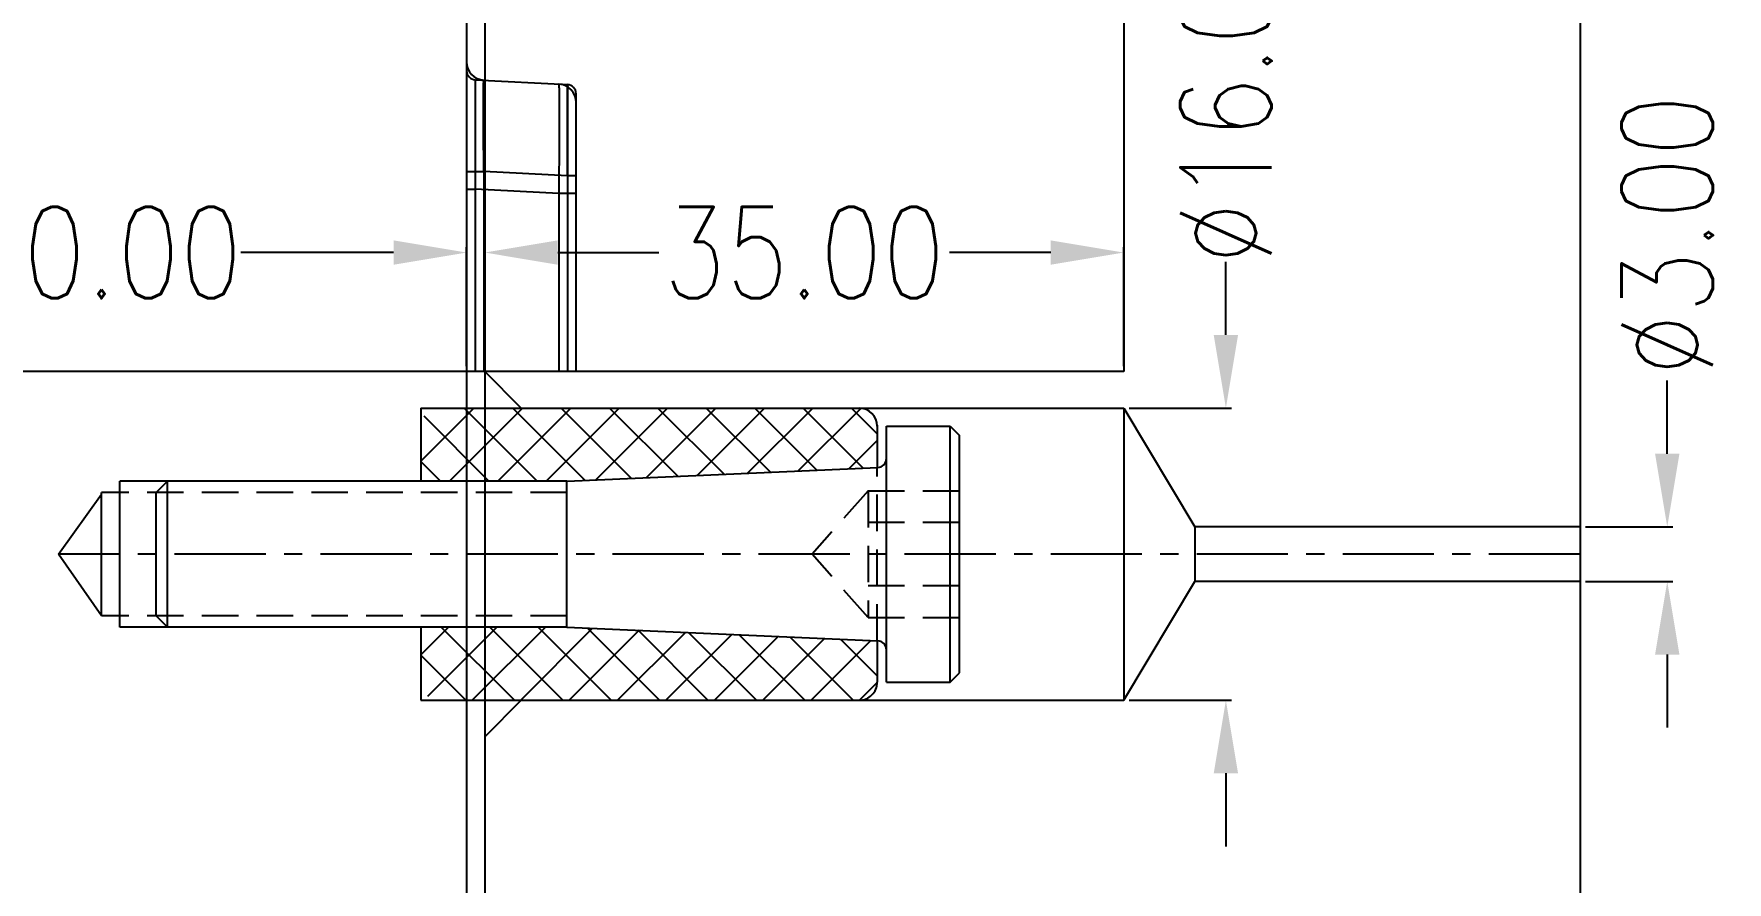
# Model space of a CAD drawing. Header units: millimetres. Extents: x 30214 to 31354, y -22640 to -21834.
# Drawn here: x 30405.5 to 30498.3, y -22158.8 to -22112.3 of the extents above; entities that cross this region are included whole.
import ezdxf

# ---------------------------------------------------------------- set-up
doc = ezdxf.new("R2010")
doc.units = ezdxf.units.MM
doc.header["$LTSCALE"] = 8
for name, pattern in [('CENTER', [2, 1.25, -0.25, 0.25, -0.25]), ('DASHED2', [0.375, 0.25, -0.125]), ('HIDDEN', [0.375, 0.25, -0.125])]:
    doc.linetypes.add(name, pattern=pattern)
doc.layers.get('DEFPOINTS').update_dxf_attribs({"color": 6})
for name, color, linetype in [('Cav-cor', 30, 'Continuous'), ('NL', 6, 'Continuous'), ('SCREW', 52, 'HIDDEN')]:
    doc.layers.add(name, color=color, linetype=linetype)
doc.layers.add('dim', color=3, linetype='Continuous', lineweight=15)
doc.styles.get("Standard").update_dxf_attribs({"font": 'txt.shx', "width": 0.8, "bigfont": 'chineset.shx'})
doc.dimstyles.new('ISO-25', dxfattribs={"dimtxt": 5, "dimasz": 4, "dimexe": 0.3, "dimexo": 0.3, "dimtad": 0, "dimzin": 1, "dimdsep": 46, "dimtxsty": 'Standard', "dimcen": 0, "dimclrd": 3, "dimclre": 3, "dimclrt": 3, "dimazin": 0, "dimtfac": 1, "dimtofl": 0, "dimtmove": 0, "dimatfit": 0, "dimfxl": 0, "dimarcsym": 0})

# ---------------------------------------------------------------- blocks, each defined once
blk = doc.blocks.new('*D27460')
at = {"layer": 'DEFPOINTS', "color": 0}
for p in [(30429.192, -22124.3), (30389.192, -22130.813), (30429.192, -22130.813)]:
    blk.add_point(p, dxfattribs=at)
at = {"layer": 'dim', "color": 3, "lineweight": -2}
for p, q in [((30389.192, -22130.513), (30389.192, -22124)), ((30429.192, -22130.513), (30429.192, -22124)), ((30393.192, -22124.3), (30401.567, -22124.3)), ((30425.192, -22124.3), (30416.817, -22124.3))]:
    blk.add_line(p, q, dxfattribs=at)
at = {"layer": 'dim', "color": 3}
for points in [[(30393.192, -22123.634), (30393.192, -22124.967), (30389.192, -22124.3)], [(30425.192, -22124.967), (30425.192, -22123.634), (30429.192, -22124.3)]]:
    blk.add_solid(points, dxfattribs=at)
at = {"layer": 'dim', "color": 3, "insert": (30409.192, -22124.3), "char_height": 5, "attachment_point": 5}
blk.add_mtext('40.00', dxfattribs=at)
blk = doc.blocks.new('*D27461')
at = {"layer": 'DEFPOINTS', "color": 0}
for p in [(30465.192, -22124.3), (30430.192, -22130.813), (30465.192, -22130.813)]:
    blk.add_point(p, dxfattribs=at)
at = {"layer": 'dim', "color": 3, "lineweight": -2}
for p, q in [((30430.192, -22130.513), (30430.192, -22124)), ((30465.192, -22130.513), (30465.192, -22124)), ((30434.192, -22124.3), (30439.734, -22124.3)), ((30461.192, -22124.3), (30455.651, -22124.3))]:
    blk.add_line(p, q, dxfattribs=at)
at = {"layer": 'dim', "color": 3}
for points in [[(30434.192, -22123.634), (30434.192, -22124.967), (30430.192, -22124.3)], [(30461.192, -22124.967), (30461.192, -22123.634), (30465.192, -22124.3)]]:
    blk.add_solid(points, dxfattribs=at)
at = {"layer": 'dim', "color": 3, "insert": (30447.692, -22124.3), "char_height": 5, "attachment_point": 5}
blk.add_mtext('35.00', dxfattribs=at)
blk = doc.blocks.new('*D27478')
at = {"layer": 'DEFPOINTS', "color": 0}
for p in [(30465.192, -22132.813), (30470.791, -22132.813), (30465.192, -22148.813)]:
    blk.add_point(p, dxfattribs=at)
at = {"layer": 'dim', "color": 3, "lineweight": -2}
for p, q in [((30470.791, -22128.813), (30470.791, -22124.813)), ((30465.492, -22132.813), (30471.091, -22132.813)), ((30465.492, -22148.813), (30471.091, -22148.813)), ((30470.791, -22152.813), (30470.791, -22156.813))]:
    blk.add_line(p, q, dxfattribs=at)
at = {"layer": 'dim', "color": 3}
for points in [[(30470.125, -22128.813), (30471.458, -22128.813), (30470.791, -22132.813)], [(30471.458, -22152.813), (30470.125, -22152.813), (30470.791, -22148.813)]]:
    blk.add_solid(points, dxfattribs=at)
at = {"layer": 'dim', "color": 3, "insert": (30470.791, -22115.522), "char_height": 5, "attachment_point": 5, "rotation": 90}
blk.add_mtext('%%c16.00', dxfattribs=at)
blk = doc.blocks.new('*D27479')
at = {"layer": 'DEFPOINTS', "color": 0}
for p in [(30490.192, -22139.313), (30494.97, -22139.313), (30490.192, -22142.313)]:
    blk.add_point(p, dxfattribs=at)
at = {"layer": 'dim', "color": 3, "lineweight": -2}
for p, q in [((30494.97, -22135.313), (30494.97, -22131.313)), ((30490.492, -22139.313), (30495.27, -22139.313)), ((30490.492, -22142.313), (30495.27, -22142.313)), ((30494.97, -22146.313), (30494.97, -22150.313))]:
    blk.add_line(p, q, dxfattribs=at)
at = {"layer": 'dim', "color": 3}
for points in [[(30494.304, -22135.313), (30495.637, -22135.313), (30494.97, -22139.313)], [(30495.637, -22146.313), (30494.304, -22146.313), (30494.97, -22142.313)]]:
    blk.add_solid(points, dxfattribs=at)
at = {"layer": 'dim', "color": 3, "insert": (30494.97, -22123.355), "char_height": 5, "attachment_point": 5, "rotation": 90}
blk.add_mtext('%%c3.00', dxfattribs=at)
blk = doc.blocks.new('20160903.110915')
at = {"layer": 'Cav-cor', "color": 241}
for p, q in [((-0.816, 33.945), (-0.816, -13.107)), ((-0.816, -13.107), (-0.816, -29.581)), ((-0.342, -13.606), (4.71, -13.871)), ((4.716, -14.016), (4.715, -14.006)), ((5.184, -29.581), (5.184, -14.37)), ((-0.816, -18.624), (0.132, -18.624)), ((4.71, -18.864), (0.132, -18.624)), ((0.132, -18.624), (0.132, -29.581)), ((5.184, -18.864), (4.71, -18.864)), ((4.71, -18.864), (4.71, -29.581)), ((-0.816, -19.598), (-0.342, -19.598)), ((4.236, -19.838), (-0.342, -19.598)), ((-0.342, -19.598), (-0.342, -29.581)), ((5.184, -19.838), (4.236, -19.838)), ((4.236, -19.838), (4.236, -29.581))]:
    blk.add_line(p, q, dxfattribs=at)
for centre, radius, start, end in [((0.184, -12.632), 1, 180, 267), ((-0.316, -13.107), 0.5, 180, 267), ((4.184, -14.844), 1, 0, 87), ((4.684, -14.37), 0.5, 0, 87)]:
    blk.add_arc(centre, radius, start, end, dxfattribs=at)
for points, knots in [([(-0.342, -13.606), (-0.343, -13.606), (-0.343, -13.61), (-0.344, -13.614), (-0.344, -13.623), (-0.345, -13.636), (-0.345, -13.652), (-0.346, -13.68), (-0.347, -13.725), (-0.348, -13.789), (-0.349, -13.868), (-0.349, -13.96), (-0.351, -14.109), (-0.352, -14.329), (-0.352, -14.63), (-0.353, -14.979), (-0.353, -15.373), (-0.353, -15.807), (-0.352, -16.278), (-0.351, -16.781), (-0.35, -17.501), (-0.347, -18.443), (-0.344, -19.208), (-0.342, -19.598)], [0, 0, 0, 0, 0.000315, 0.001219, 0.00272, 0.004818, 0.007513, 0.010803, 0.019167, 0.029897, 0.042963, 0.058332, 0.075969, 0.117888, 0.168307, 0.226756, 0.292659, 0.365391, 0.444241, 0.528456, 0.617202, 0.804865, 1, 1, 1, 1]), ([(0.132, -18.624), (0.128, -18.299), (0.122, -17.662), (0.116, -16.737), (0.112, -16.005), (0.11, -15.465), (0.11, -15.103), (0.11, -14.774), (0.111, -14.483), (0.113, -14.232), (0.115, -14.049), (0.117, -13.925), (0.119, -13.848), (0.12, -13.783), (0.122, -13.73), (0.124, -13.688), (0.126, -13.659), (0.128, -13.64), (0.13, -13.633), (0.131, -13.631), (0.132, -13.631)], [0, 0, 0, 0, 0.195065, 0.38273, 0.555735, 0.634613, 0.707362, 0.77328, 0.831723, 0.882133, 0.924024, 0.941648, 0.957001, 0.970049, 0.980761, 0.989114, 0.995095, 0.998698, 0.999618, 1, 1, 1, 1]), ([(4.236, -13.846), (4.237, -13.846), (4.238, -13.849), (4.239, -13.854), (4.24, -13.863), (4.242, -13.882), (4.244, -13.916), (4.246, -13.966), (4.248, -14.03), (4.249, -14.109), (4.251, -14.201), (4.253, -14.35), (4.255, -14.57), (4.257, -14.872), (4.258, -15.221), (4.258, -15.615), (4.258, -16.049), (4.256, -16.697), (4.253, -17.575), (4.246, -18.684), (4.24, -19.448), (4.236, -19.838)], [0, 0, 0, 0, 0.000376, 0.00131, 0.002834, 0.004953, 0.010977, 0.019376, 0.030129, 0.043217, 0.058609, 0.076266, 0.118212, 0.168654, 0.227113, 0.29302, 0.365747, 0.444581, 0.61748, 0.805029, 1, 1, 1, 1]), ([(4.71, -13.871), (4.711, -13.871), (4.711, -13.874), (4.712, -13.877), (4.712, -13.885), (4.713, -13.901), (4.714, -13.929), (4.715, -13.97), (4.716, -14.024), (4.717, -14.089), (4.717, -14.166), (4.719, -14.291), (4.72, -14.474), (4.72, -14.725), (4.721, -15.016), (4.721, -15.344), (4.721, -15.706), (4.72, -16.246), (4.718, -16.978), (4.715, -17.902), (4.712, -18.539), (4.71, -18.864)], [0, 0, 0, 0, 0.000332, 0.001248, 0.00276, 0.00487, 0.01088, 0.019269, 0.030016, 0.043098, 0.058483, 0.076137, 0.118076, 0.168514, 0.22697, 0.292879, 0.365605, 0.444446, 0.617366, 0.80496, 1, 1, 1, 1]), ([(4.715, -14.006), (4.715, -13.987), (4.715, -13.959), (4.714, -13.925), (4.713, -13.906), (4.712, -13.892), (4.712, -13.88), (4.711, -13.875), (4.711, -13.871), (4.71, -13.871)], [0, 0, 0, 0, 0.435372, 0.606947, 0.747582, 0.857191, 0.935714, 0.98316, 1, 1, 1, 1]), ([(4.71, -18.864), (4.713, -18.321), (4.717, -17.295), (4.721, -15.897), (4.721, -14.824), (4.719, -14.235), (4.716, -14.016)], [0, 0, 0, 0, 0.335856, 0.635092, 0.864862, 1, 1, 1, 1])]:
    blk.add_open_spline(points, degree=3, knots=knots, dxfattribs=at)

msp = doc.modelspace()

# ---------------------------------------------------------------- hatches: boundary and pattern name
at = {"layer": 'NL'}
h = msp.add_hatch(dxfattribs=at)
h.set_pattern_fill('ANSI37', color=256, scale=15, angle=270, style=0)
h.set_pattern_definition([(315, (30470.4321, -21935.5313), (1.325825, 1.325825), []), (45, (30470.4321, -21935.5313), (-1.325825, 1.325825), [])])
h.paths.add_polyline_path([(30450.692, -22132.813), (30427.692, -22132.813, 0.414214), (30426.692, -22133.813), (30426.692, -22136.813), (30434.692, -22136.813), (30451.691, -22136.071), (30451.691, -22133.754, 0.396828)])
h.paths.add_polyline_path([(30451.692, -22145.556), (30434.692, -22144.813), (30426.692, -22144.813), (30426.692, -22147.813, 0.414214), (30427.692, -22148.813), (30450.692, -22148.813, 0.414214), (30451.692, -22147.813)])

# ---------------------------------------------------------------- linework, layer by layer
at = {"linetype": 'Continuous'}
for p, q in [((30429.192, -21969.813), (30429.192, -22196.813)), ((30430.192, -21969.813), (30430.192, -22196.813)), ((30490.192, -22050.813), (30490.192, -22196.813))]:
    msp.add_line(p, q, dxfattribs=at)
for p, q in [((30432.192, -22132.813), (30430.192, -22130.813)), ((30432.192, -22132.813), (30465.192, -22132.813)), ((30465.192, -22132.813), (30465.192, -22148.813)), ((30465.192, -22148.813), (30469.098, -22142.313)), ((30432.192, -22148.813), (30430.192, -22150.813)), ((30432.192, -22148.813), (30465.192, -22148.813))]:
    msp.add_line(p, q)
at = {"linetype": 'ByBlock'}
for p, q in [((30465.192, -22132.813), (30469.098, -22139.313)), ((30469.098, -22139.313), (30469.098, -22142.313)), ((30490.192, -22139.313), (30469.098, -22139.313)), ((30490.192, -22142.313), (30469.098, -22142.313))]:
    msp.add_line(p, q, dxfattribs=at)
at = {"layer": 'Cav-cor', "color": 241}
for p, q in [((30429.192, -22050.813), (30429.192, -22130.813)), ((30465.192, -22050.813), (30465.192, -22130.813)), ((30465.192, -22130.813), (30389.192, -22130.813))]:
    msp.add_line(p, q, dxfattribs=at)
at = {"layer": 'NL'}
for p, q in [((30426.692, -22132.813), (30450.692, -22132.813)), ((30426.692, -22132.813), (30426.692, -22136.813)), ((30451.691, -22133.754), (30451.691, -22136.071)), ((30426.692, -22144.813), (30426.692, -22148.813)), ((30451.692, -22145.556), (30451.692, -22147.813)), ((30426.692, -22148.813), (30450.692, -22148.813))]:
    msp.add_line(p, q, dxfattribs=at)
msp.add_arc((30450.692, -22133.813), 1, 0, 90, dxfattribs=at)
at = {"layer": 'NL', "linetype": 'DASHED2'}
msp.add_arc((30450.692, -22147.813), 1, 270, 0, dxfattribs=at)
at = {"layer": 'SCREW', "linetype": 'Continuous'}
for p, q in [((30452.192, -22133.813), (30455.692, -22133.813)), ((30452.192, -22135.571), (30452.192, -22133.813)), ((30455.692, -22133.813), (30456.192, -22134.313)), ((30455.692, -22147.813), (30455.692, -22133.813)), ((30456.192, -22147.313), (30456.192, -22134.313)), ((30434.692, -22136.813), (30451.714, -22136.07)), ((30452.192, -22146.056), (30452.192, -22135.571)), ((30434.692, -22136.813), (30410.192, -22136.813)), ((30410.192, -22144.813), (30410.192, -22136.813)), ((30412.192, -22137.438), (30412.817, -22136.813)), ((30412.817, -22144.813), (30412.817, -22136.813)), ((30434.692, -22144.813), (30434.692, -22136.813)), ((30406.833, -22140.813), (30409.192, -22137.53)), ((30409.192, -22144.188), (30409.192, -22137.438)), ((30412.192, -22144.188), (30412.192, -22137.438)), ((30409.192, -22144.188), (30406.833, -22140.813)), ((30412.192, -22144.188), (30412.817, -22144.813)), ((30434.692, -22144.813), (30410.192, -22144.813)), ((30434.692, -22144.813), (30451.714, -22145.557)), ((30452.192, -22147.813), (30452.192, -22146.056)), ((30455.692, -22147.813), (30456.192, -22147.313)), ((30452.192, -22147.813), (30455.692, -22147.813))]:
    msp.add_line(p, q, dxfattribs=at)
at = {"layer": 'SCREW', "linetype": 'DASHED2'}
for p, q in [((30451.692, -22145.556), (30451.691, -22136.071)), ((30451.192, -22137.349), (30448.131, -22140.813)), ((30451.192, -22137.349), (30456.192, -22137.349)), ((30451.192, -22137.349), (30451.192, -22144.277)), ((30456.192, -22139.081), (30451.192, -22139.081)), ((30451.192, -22144.277), (30448.131, -22140.813)), ((30456.192, -22142.545), (30451.192, -22142.545)), ((30451.192, -22144.277), (30456.192, -22144.277))]:
    msp.add_line(p, q, dxfattribs=at)
at = {"layer": 'SCREW', "linetype": 'HIDDEN'}
for p, q in [((30434.692, -22137.438), (30409.192, -22137.438)), ((30434.692, -22144.188), (30409.192, -22144.188))]:
    msp.add_line(p, q, dxfattribs=at)
at = {"layer": 'SCREW', "linetype": 'CENTER', "ltscale": 0.5}
msp.add_line((30490.192, -22140.813), (30406.833, -22140.813), dxfattribs=at)
at = {"layer": 'SCREW', "linetype": 'Continuous'}
for centre, start, end in [((30451.692, -22135.571), 272.5, 0), ((30451.692, -22146.056), 0, 87.5)]:
    msp.add_arc(centre, 0.5, start, end, dxfattribs=at)

# ---------------------------------------------------------------- block references
at = {"layer": 'dim'}
msp.add_blockref('20160903.110915', (30430.008, -22101.232), dxfattribs=at)

# ---------------------------------------------------------------- dimensions: what is measured, and where the dimension line sits
for base, p1, p2, picture, middle in [((30470.791, -22132.813), (30465.192, -22148.813), (30465.192, -22132.813), '*D27478', (30470.791, -22115.522)), ((30494.97, -22139.313), (30490.192, -22142.313), (30490.192, -22139.313), '*D27479', (30494.97, -22123.355))]:
    dim = msp.add_linear_dim(base=base, p1=p1, p2=p2, angle=90, text='%%c<>', dimstyle='ISO-25', override={"dimscale": 1}, dxfattribs=at)
    dim.commit()
    dim.dimension.update_dxf_attribs({"geometry": picture, "text_midpoint": middle})
for base, p1, p2, picture, middle in [((30429.192, -22124.3), (30389.192, -22130.813), (30429.192, -22130.813), '*D27460', (30409.192, -22124.3)), ((30465.192, -22124.3), (30430.192, -22130.813), (30465.192, -22130.813), '*D27461', (30447.692, -22124.3))]:
    dim = msp.add_linear_dim(base=base, p1=p1, p2=p2, dimstyle='ISO-25', override={"dimscale": 1}, dxfattribs=at)
    dim.commit()
    dim.dimension.update_dxf_attribs({"geometry": picture, "text_midpoint": middle})

doc.saveas('drawing.dxf')
